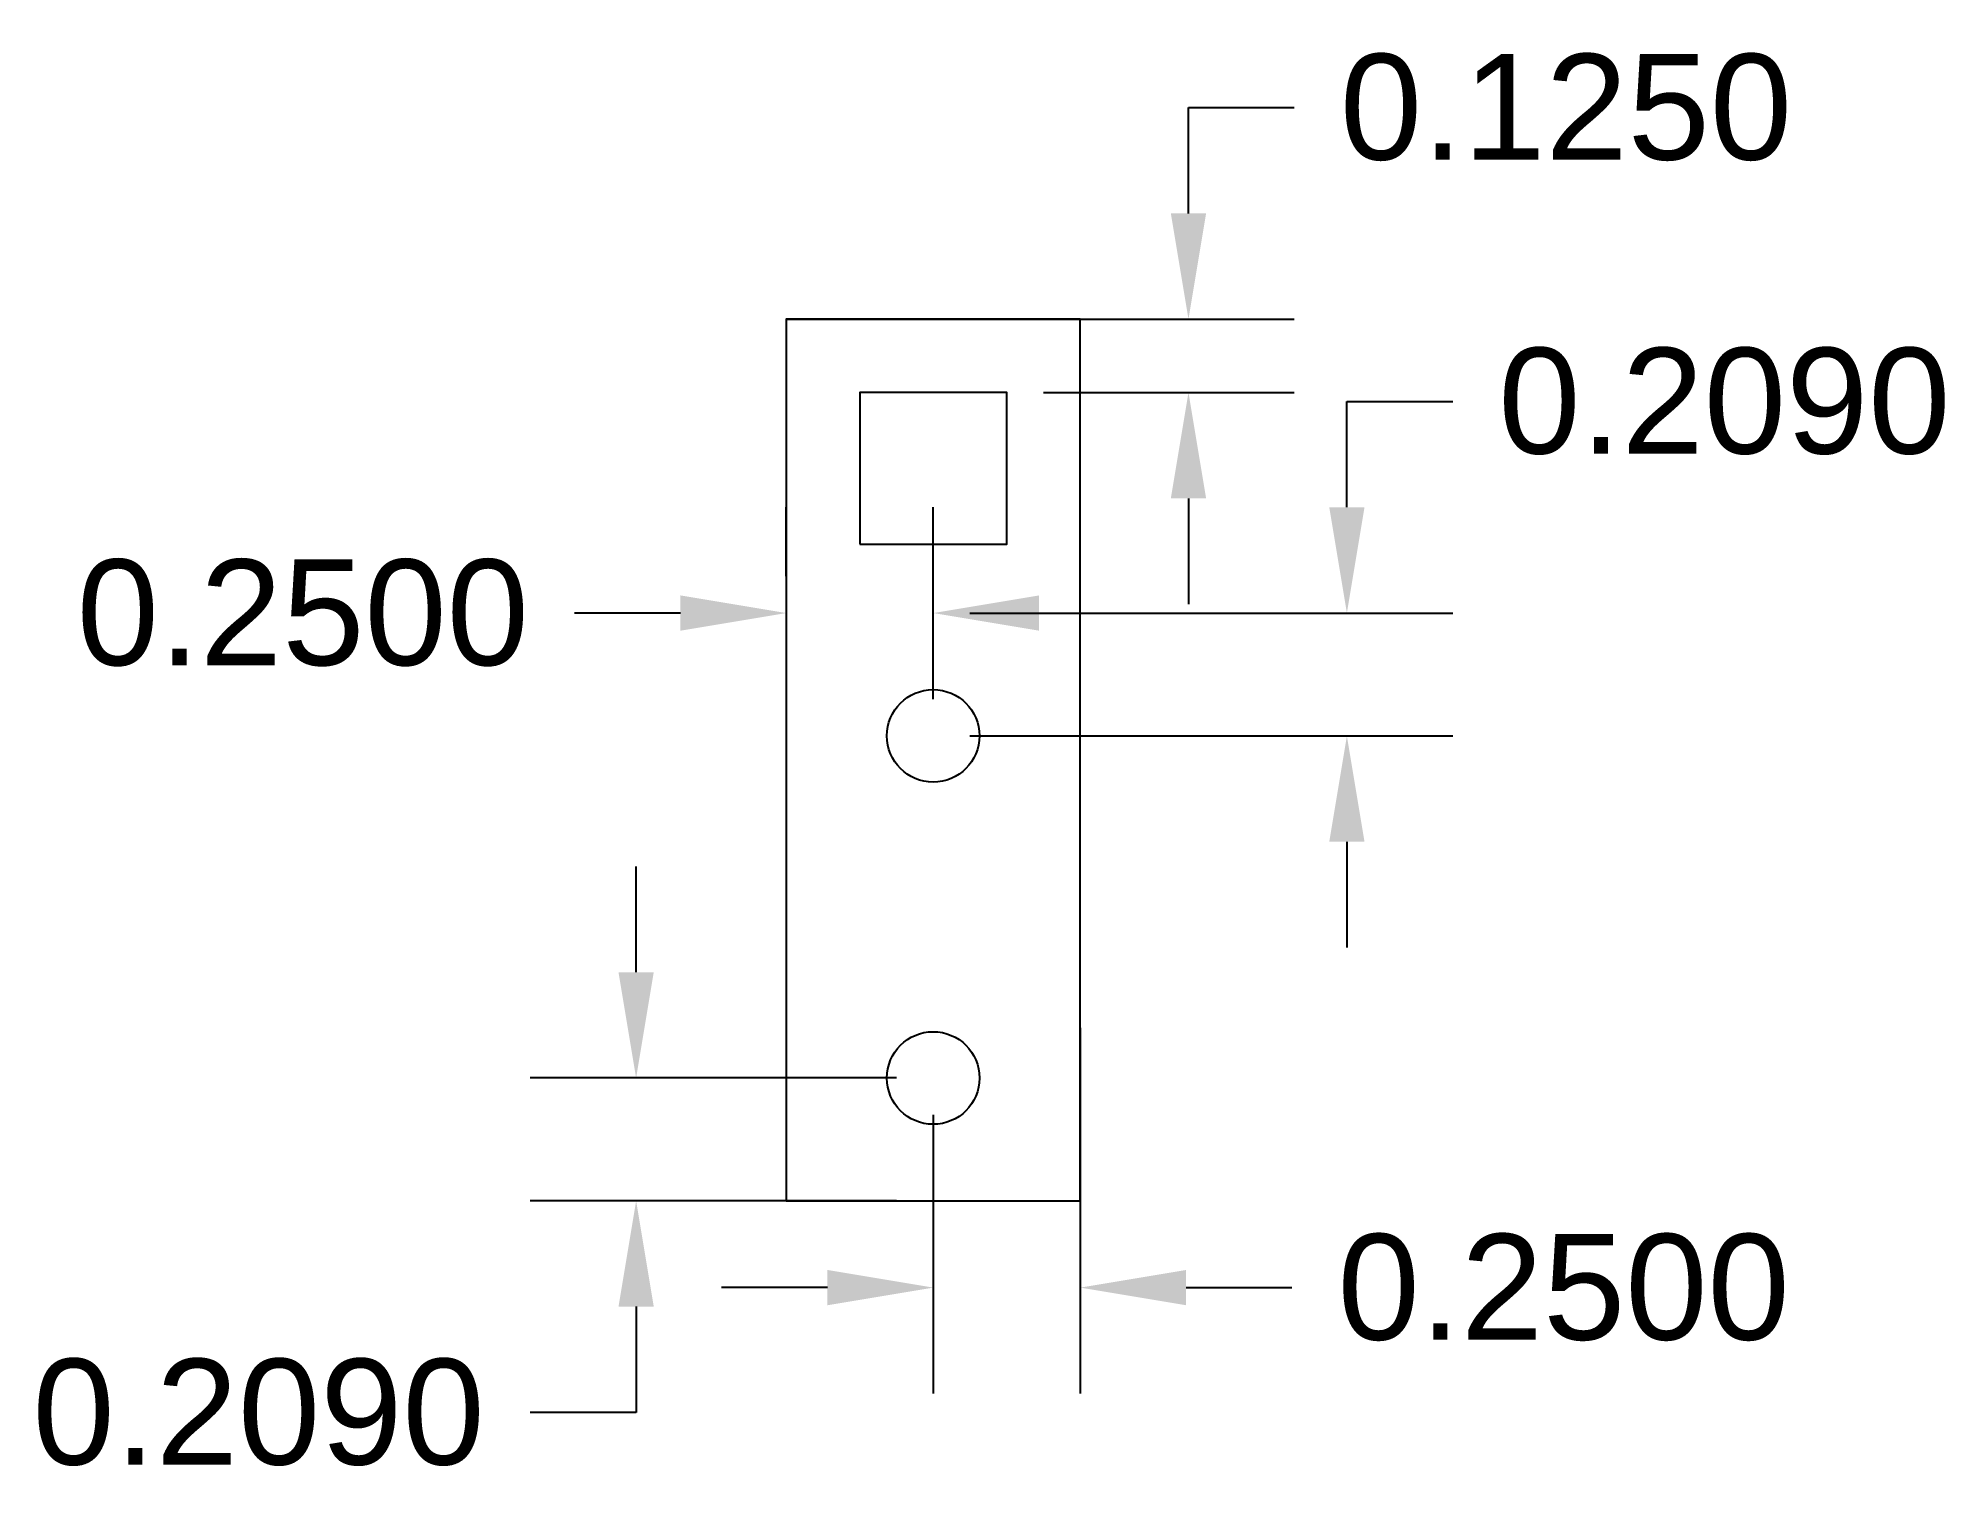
# Model space of a CAD drawing. Header units: inches. Extents: x 2.88 to 6.12, y 36.08 to 38.53.
import ezdxf

# ---------------------------------------------------------------- set-up
doc = ezdxf.new("R2010")
doc.units = ezdxf.units.IN
doc.header["$MEASUREMENT"] = 0
doc.layers.get('0').update_dxf_attribs({"color": 1})
doc.layers.add('dimensions', color=4, linetype='Continuous')
doc.styles.get("Standard").update_dxf_attribs({"font": 'Arial Regular.ttf'})
doc.dimstyles.get("Standard").update_dxf_attribs({"dimtxt": 0.18, "dimasz": 0.18, "dimexe": 0.18, "dimexo": 0.0625, "dimgap": 0.09, "dimtad": 0, "dimtih": 1, "dimtoh": 1, "dimdec": 4, "dimzin": 0, "dimdsep": 46, "dimtxsty": 'Standard', "dimcen": 0.09, "dimadec": 0, "dimazin": 0, "dimtfac": 1, "dimtdec": 4, "dimtofl": 0, "dimtmove": 0, "dimatfit": 3, "dimfxl": 1, "dimtolj": 1, "dimtzin": 0, "dimarcsym": 0})

# ---------------------------------------------------------------- blocks, each defined once
blk = doc.blocks.new('*D112')
at = {"layer": 'Defpoints', "color": 0, "transparency": 16777216}
for p in [(4.5295, 38.0543), (4.8379, 38.0543), (4.5289, 37.9293)]:
    blk.add_point(p, dxfattribs=at)
at = {"layer": 'dimensions', "color": 0, "lineweight": -2, "transparency": 16777216}
for p, q in [((4.8379, 38.2343), (4.8379, 38.4143)), ((4.8379, 38.4143), (5.0179, 38.4143)), ((4.592, 38.0543), (5.0179, 38.0543)), ((4.5914, 37.9293), (5.0179, 37.9293)), ((4.8379, 37.7493), (4.8379, 37.5693))]:
    blk.add_line(p, q, dxfattribs=at)
at = {"layer": 'dimensions', "color": 0, "transparency": 16777216}
for points in [[(4.8079, 38.2343), (4.8679, 38.2343), (4.8379, 38.0543)], [(4.8079, 37.7493), (4.8679, 37.7493), (4.8379, 37.9293)]]:
    blk.add_solid(points, dxfattribs=at)
at = {"layer": 'dimensions', "color": 0, "transparency": 16777216, "insert": (5.4799, 38.4143), "char_height": 0.18, "attachment_point": 5}
blk.add_mtext('\\A1;0.1250', dxfattribs=at)
blk = doc.blocks.new('*D115')
at = {"layer": 'Defpoints', "color": 0, "transparency": 16777216}
for p in [(4.1539, 37.5543), (4.1539, 37.5543), (4.4038, 37.3453)]:
    blk.add_point(p, dxfattribs=at)
at = {"layer": 'dimensions', "color": 0, "lineweight": -2, "transparency": 16777216}
for p, q in [((4.1539, 37.6168), (4.1539, 37.7343)), ((4.4038, 37.4078), (4.4038, 37.7343)), ((3.9739, 37.5543), (3.7939, 37.5543)), ((4.5838, 37.5543), (4.7638, 37.5543))]:
    blk.add_line(p, q, dxfattribs=at)
at = {"layer": 'dimensions', "color": 0, "transparency": 16777216}
for points in [[(3.9739, 37.5843), (3.9739, 37.5243), (4.1539, 37.5543)], [(4.5838, 37.5843), (4.5838, 37.5243), (4.4038, 37.5543)]]:
    blk.add_solid(points, dxfattribs=at)
at = {"layer": 'dimensions', "color": 0, "transparency": 16777216, "insert": (3.3318, 37.5543), "char_height": 0.18, "attachment_point": 5}
blk.add_mtext('\\A1;0.2500', dxfattribs=at)
blk = doc.blocks.new('*D117')
at = {"layer": 'Defpoints', "color": 0, "transparency": 16777216}
for p in [(4.6539, 36.9109), (4.4039, 36.7633), (4.6539, 36.4067)]:
    blk.add_point(p, dxfattribs=at)
at = {"layer": 'dimensions', "color": 0, "lineweight": -2, "transparency": 16777216}
for p, q in [((4.6539, 36.8484), (4.6539, 36.2267)), ((4.4039, 36.7008), (4.4039, 36.2267)), ((4.2239, 36.4067), (4.0439, 36.4067)), ((4.8339, 36.4067), (5.0139, 36.4067))]:
    blk.add_line(p, q, dxfattribs=at)
at = {"layer": 'dimensions', "color": 0, "transparency": 16777216}
for points in [[(4.2239, 36.4367), (4.2239, 36.3767), (4.4039, 36.4067)], [(4.8339, 36.4367), (4.8339, 36.3767), (4.6539, 36.4067)]]:
    blk.add_solid(points, dxfattribs=at)
at = {"layer": 'dimensions', "color": 0, "transparency": 16777216, "insert": (5.4759, 36.4067), "char_height": 0.18, "attachment_point": 5}
blk.add_mtext('\\A1;0.2500', dxfattribs=at)
blk = doc.blocks.new('*D118')
at = {"layer": 'Defpoints', "color": 0, "transparency": 16777216}
for p in [(4.4038, 37.5543), (5.1073, 37.5543), (4.4038, 37.3453)]:
    blk.add_point(p, dxfattribs=at)
at = {"layer": 'dimensions', "color": 0, "lineweight": -2, "transparency": 16777216}
for p, q in [((5.1073, 37.7343), (5.1073, 37.9143)), ((5.1073, 37.9143), (5.2873, 37.9143)), ((4.4663, 37.5543), (5.2873, 37.5543)), ((4.4663, 37.3453), (5.2873, 37.3453)), ((5.1073, 37.1653), (5.1073, 36.9853))]:
    blk.add_line(p, q, dxfattribs=at)
at = {"layer": 'dimensions', "color": 0, "transparency": 16777216}
for points in [[(5.0773, 37.7343), (5.1373, 37.7343), (5.1073, 37.5543)], [(5.0773, 37.1653), (5.1373, 37.1653), (5.1073, 37.3453)]]:
    blk.add_solid(points, dxfattribs=at)
at = {"layer": 'dimensions', "color": 0, "transparency": 16777216, "insert": (5.7493, 37.9143), "char_height": 0.18, "attachment_point": 5}
blk.add_mtext('\\A1;0.2090', dxfattribs=at)
blk = doc.blocks.new('*D119')
at = {"layer": 'Defpoints', "color": 0, "transparency": 16777216}
for p in [(4.4039, 36.7633), (3.8986, 36.5543), (4.4039, 36.5543)]:
    blk.add_point(p, dxfattribs=at)
at = {"layer": 'dimensions', "color": 0, "lineweight": -2, "transparency": 16777216}
for p, q in [((3.8986, 36.9433), (3.8986, 37.1233)), ((4.3414, 36.7633), (3.7186, 36.7633)), ((4.3414, 36.5543), (3.7186, 36.5543)), ((3.8986, 36.3743), (3.8986, 36.1943)), ((3.8986, 36.1943), (3.7186, 36.1943))]:
    blk.add_line(p, q, dxfattribs=at)
at = {"layer": 'dimensions', "color": 0, "transparency": 16777216}
for points in [[(3.8686, 36.9433), (3.9286, 36.9433), (3.8986, 36.7633)], [(3.8686, 36.3743), (3.9286, 36.3743), (3.8986, 36.5543)]]:
    blk.add_solid(points, dxfattribs=at)
at = {"layer": 'dimensions', "color": 0, "transparency": 16777216, "insert": (3.2566, 36.1943), "char_height": 0.18, "attachment_point": 5}
blk.add_mtext('\\A1;0.2090', dxfattribs=at)

msp = doc.modelspace()

# ---------------------------------------------------------------- linework, layer by layer
for points in [[(4.15388, 36.5543), (4.65388, 36.5543), (4.65388, 38.0543), (4.15388, 38.0543)], [(4.15388, 38.0543), (4.65388, 38.0543), (4.65388, 38.0543), (4.15388, 38.0543)], [(4.27888, 37.67131), (4.52888, 37.67131), (4.52888, 37.92931), (4.27888, 37.92931)]]:
    msp.add_lwpolyline(points, close=True)
for centre in [(4.40384, 37.34535), (4.40385, 36.76329)]:
    msp.add_circle(centre, 0.07874)

# ---------------------------------------------------------------- dimensions: what is measured, and where the dimension line sits
at = {"layer": 'dimensions'}
for base, p1, p2, picture, middle in [((4.83788, 38.0543), (4.52888, 37.92931), (4.52948, 38.0543), '*D112', (5.47991, 38.4143)), ((5.107301, 37.554301), (4.403838, 37.345349), (4.403838, 37.554301), '*D118', (5.749334, 37.914301)), ((3.89859, 36.5543), (4.40385, 36.76329), (4.40385, 36.5543), '*D119', (3.25656, 36.1943))]:
    dim = msp.add_linear_dim(base=base, p1=p1, p2=p2, angle=90, dimstyle='Standard', dxfattribs=at)
    dim.commit()
    dim.dimension.update_dxf_attribs({"geometry": picture, "text_midpoint": middle})
for base, p1, p2, picture, middle in [((4.15388, 37.5543), (4.40384, 37.34535), (4.15388, 37.5543), '*D115', (3.33184, 37.5543)), ((4.65388, 36.4067), (4.40385, 36.76329), (4.65388, 36.91089), '*D117', (5.47591, 36.4067))]:
    dim = msp.add_linear_dim(base=base, p1=p1, p2=p2, dimstyle='Standard', dxfattribs=at)
    dim.commit()
    dim.dimension.update_dxf_attribs({"geometry": picture, "text_midpoint": middle})

doc.saveas('drawing.dxf')
